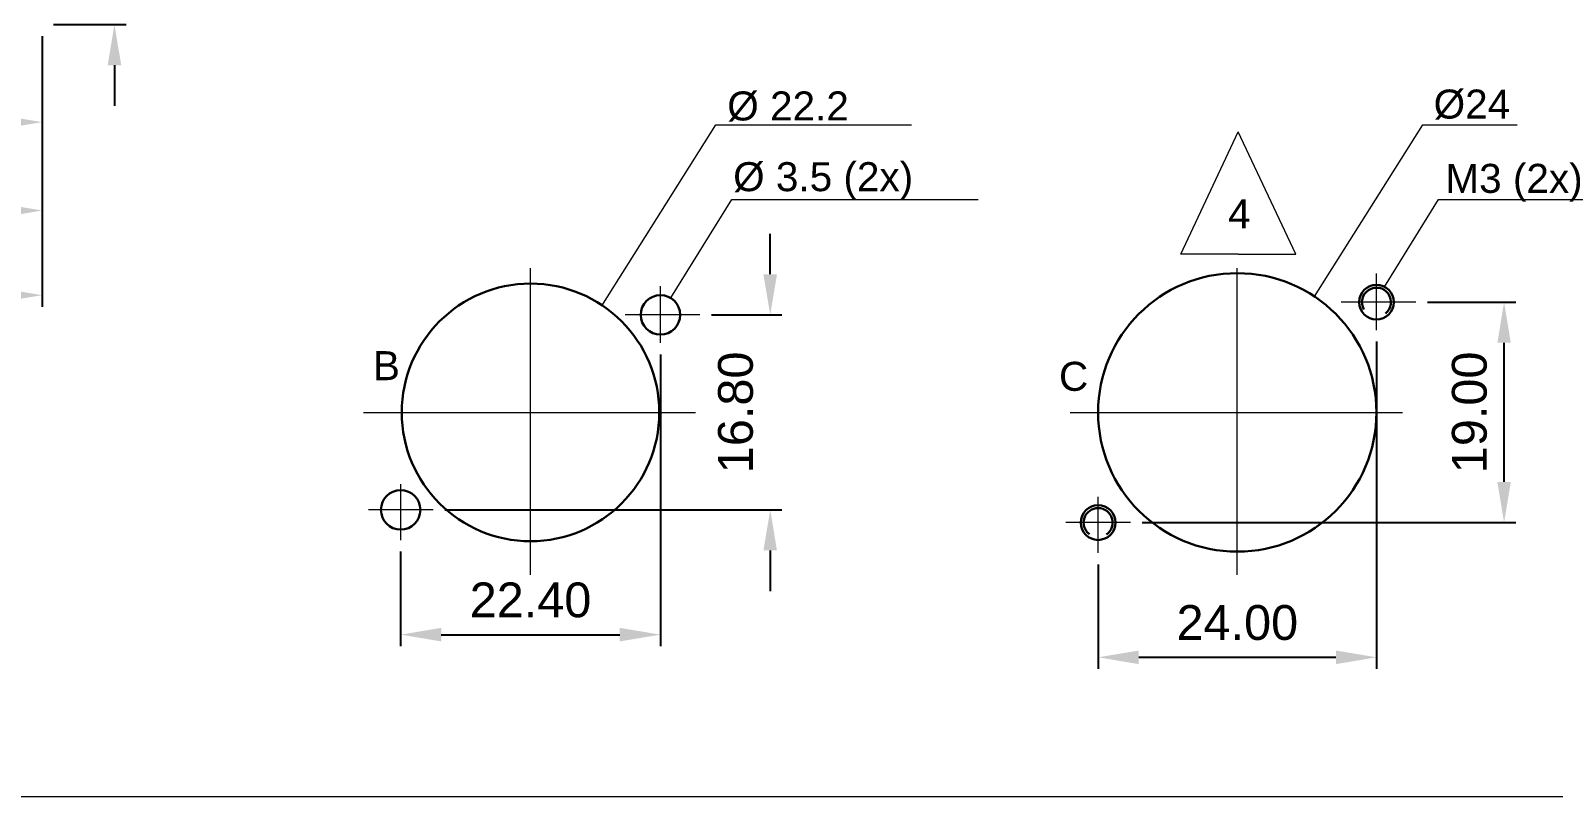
# Model space of a CAD drawing. Extents: x 20 to 965, y 10 to 705.
# Drawn here: x 158.1 to 289.4, y 10 to 76 of the extents above; entities that cross this region are included whole.
import ezdxf
from ezdxf.enums import TextEntityAlignment as Align

# ---------------------------------------------------------------- set-up
doc = ezdxf.new("R2010")
doc.units = 0
doc.header["$MEASUREMENT"] = 0
doc.layers.get('0').update_dxf_attribs({"linetype": 'CONTINUOUS'})
doc.layers.get('DEFPOINTS').update_dxf_attribs({"linetype": 'CONTINUOUS'})
for name, color, linetype, lineweight in [('DIM', 1, 'CONTINUOUS', 13), ('EMNE', 3, 'CONTINUOUS', 30), ('HOVED', 7, 'CONTINUOUS', 20)]:
    doc.layers.add(name, color=color, linetype=linetype, lineweight=lineweight)
doc.styles.get("Standard").update_dxf_attribs({"font": ''})
doc.styles.get('STANDARD').set_extended_font_data('Arial')
doc.dimstyles.get("Standard").update_dxf_attribs({"dimtxt": 0.18, "dimasz": 0.18, "dimexe": 0.18, "dimexo": 0.0625, "dimgap": 0.09, "dimtad": 0, "dimtih": 1, "dimtoh": 1, "dimdec": 4, "dimzin": 0, "dimdsep": 46, "dimtxsty": 'STANDARD', "dimcen": 0.09, "dimadec": 0, "dimazin": 0, "dimtfac": 1, "dimtdec": 4, "dimtofl": 0, "dimtmove": 0, "dimatfit": 3, "dimfxl": 1, "dimtolj": 1, "dimtzin": 0, "dimarcsym": 0})

# ---------------------------------------------------------------- blocks, each defined once
blk = doc.blocks.new('*D10')
at = {"color": 0, "linetype": 'ByBlock'}
for p, q in [((226.79, 48.11), (226.79, 22.95)), ((204.39, 31.11), (204.39, 22.95)), ((207.89, 23.95), (223.29, 23.95))]:
    blk.add_line(p, q, dxfattribs=at)
for points in [[(207.89, 24.54), (207.89, 23.37), (204.39, 23.95)], [(223.29, 24.54), (223.29, 23.37), (226.79, 23.95)]]:
    blk.add_solid(points, dxfattribs=at)
at = {"layer": 'DEFPOINTS', "color": 0, "linetype": 'ByBlock'}
for p in [(226.79, 49.11), (204.39, 32.11), (226.79, 23.95)]:
    blk.add_point(p, dxfattribs=at)
at = {"color": 0, "linetype": 'ByBlock'}
blk.add_text('22.40', height=3, dxfattribs=at).set_placement((215.59, 26.95), align=Align.MIDDLE_CENTER)
blk = doc.blocks.new('*D11')
at = {"color": 0, "linetype": 'ByBlock'}
for p, q in [((236.26, 55.01), (236.26, 58.51)), ((231.19, 51.51), (237.26, 51.51)), ((208.19, 34.71), (237.26, 34.71)), ((236.26, 31.21), (236.26, 27.71))]:
    blk.add_line(p, q, dxfattribs=at)
for points in [[(235.67, 55.01), (236.84, 55.01), (236.26, 51.51)], [(235.67, 31.21), (236.84, 31.21), (236.26, 34.71)]]:
    blk.add_solid(points, dxfattribs=at)
at = {"layer": 'DEFPOINTS', "color": 0, "linetype": 'ByBlock'}
for p in [(230.19, 51.51), (236.26, 51.51), (207.19, 34.71)]:
    blk.add_point(p, dxfattribs=at)
at = {"color": 0, "linetype": 'ByBlock'}
blk.add_text('16.80', height=3, rotation=90, dxfattribs=at).set_placement((233.26, 43.11), align=Align.MIDDLE_CENTER)
blk = doc.blocks.new('*D13')
at = {"color": 0, "linetype": 'ByBlock'}
for p, q in [((111.31, 94.03), (111.31, 97.53)), ((106.07, 90.53), (112.31, 90.53)), ((106.07, 76.53), (112.31, 76.53)), ((111.31, 73.03), (111.31, 69.53))]:
    blk.add_line(p, q, dxfattribs=at)
for points in [[(110.73, 94.03), (111.9, 94.03), (111.31, 90.53)], [(110.73, 73.03), (111.9, 73.03), (111.31, 76.53)]]:
    blk.add_solid(points, dxfattribs=at)
at = {"layer": 'DEFPOINTS', "color": 0, "linetype": 'ByBlock'}
for p in [(105.07, 90.53), (111.31, 90.53), (105.07, 76.53)]:
    blk.add_point(p, dxfattribs=at)
at = {"color": 0, "linetype": 'ByBlock'}
blk.add_text('14.00', height=3, rotation=90, dxfattribs=at).set_placement((108.31, 83.53), align=Align.MIDDLE_CENTER)
blk = doc.blocks.new('*D42')
at = {"color": 0, "linetype": 'ByBlock'}
for p, q in [((131.47, 75.53), (131.47, 59.51)), ((155.07, 75.53), (155.07, 59.51)), ((151.57, 60.51), (134.97, 60.51))]:
    blk.add_line(p, q, dxfattribs=at)
for points in [[(134.97, 61.09), (134.97, 59.92), (131.47, 60.51)], [(151.57, 61.09), (151.57, 59.92), (155.07, 60.51)]]:
    blk.add_solid(points, dxfattribs=at)
at = {"layer": 'DEFPOINTS', "color": 0, "linetype": 'ByBlock'}
for p in [(131.47, 76.53), (155.07, 76.53), (131.47, 60.51)]:
    blk.add_point(p, dxfattribs=at)
at = {"color": 0, "linetype": 'ByBlock'}
blk.add_text('23.60', height=3, dxfattribs=at).set_placement((143.27, 63.51), align=Align.MIDDLE_CENTER)
blk = doc.blocks.new('*D43')
at = {"color": 0, "linetype": 'ByBlock'}
for p, q in [((113.07, 75.53), (113.07, 52.21)), ((155.07, 75.53), (155.07, 52.21)), ((151.57, 53.21), (116.57, 53.21))]:
    blk.add_line(p, q, dxfattribs=at)
for points in [[(116.57, 53.8), (116.57, 52.63), (113.07, 53.21)], [(151.57, 53.8), (151.57, 52.63), (155.07, 53.21)]]:
    blk.add_solid(points, dxfattribs=at)
at = {"layer": 'DEFPOINTS', "color": 0, "linetype": 'ByBlock'}
for p in [(113.07, 76.53), (155.07, 76.53), (113.07, 53.21)]:
    blk.add_point(p, dxfattribs=at)
at = {"color": 0, "linetype": 'ByBlock'}
blk.add_text('42.00', height=3, dxfattribs=at).set_placement((134.07, 56.21), align=Align.MIDDLE_CENTER)
blk = doc.blocks.new('*D77')
at = {"color": 0, "linetype": 'ByBlock'}
for p, q in [((274.13, 49.21), (274.13, 21)), ((250.13, 30.01), (250.13, 21)), ((253.63, 22), (270.63, 22))]:
    blk.add_line(p, q, dxfattribs=at)
for points in [[(253.63, 22.58), (253.63, 21.41), (250.13, 22)], [(270.63, 22.58), (270.63, 21.41), (274.13, 22)]]:
    blk.add_solid(points, dxfattribs=at)
at = {"layer": 'DEFPOINTS', "color": 0, "linetype": 'ByBlock'}
for p in [(274.13, 50.21), (250.13, 31.01), (274.13, 22)]:
    blk.add_point(p, dxfattribs=at)
at = {"color": 0, "linetype": 'ByBlock'}
blk.add_text('24.00', height=3, dxfattribs=at).set_placement((262.13, 25), align=Align.MIDDLE_CENTER)
blk = doc.blocks.new('*D78')
at = {"color": 0, "linetype": 'ByBlock'}
for p, q in [((278.53, 52.61), (286.13, 52.61)), ((285.13, 37.11), (285.13, 49.11)), ((253.93, 33.61), (286.13, 33.61))]:
    blk.add_line(p, q, dxfattribs=at)
for points in [[(284.55, 49.11), (285.71, 49.11), (285.13, 52.61)], [(284.55, 37.11), (285.71, 37.11), (285.13, 33.61)]]:
    blk.add_solid(points, dxfattribs=at)
at = {"layer": 'DEFPOINTS', "color": 0, "linetype": 'ByBlock'}
for p in [(277.53, 52.61), (285.13, 52.61), (252.93, 33.61)]:
    blk.add_point(p, dxfattribs=at)
at = {"color": 0, "linetype": 'ByBlock'}
blk.add_text('19.00', height=3, rotation=90, dxfattribs=at).set_placement((282.13, 43.11), align=Align.MIDDLE_CENTER)

msp = doc.modelspace()

# ---------------------------------------------------------------- linework, layer by layer
at = {"color": 1, "linetype": 'ByBlock'}
msp.add_line((159.07412, 75.52671), (159.07412, 67.1287), dxfattribs=at)
at = {"layer": 'DIM'}
for p, q in [((207.33552, 52.29626), (217.177, 67.88083)), ((217.177, 67.88083), (234.03418, 67.88083)), ((257.25343, 56.75845), (262.21382, 67.2953)), ((267.17421, 56.75845), (262.21382, 67.2953)), ((268.77731, 53.09748), (278.11283, 67.88083)), ((278.11283, 67.88083), (286.25626, 67.88083)), ((213.27938, 52.97809), (218.54116, 61.4522)), ((218.54116, 61.4522), (239.78316, 61.4522)), ((274.8139, 53.94227), (279.47699, 61.4522)), ((279.47699, 61.4522), (295.81849, 61.4522)), ((262.21382, 56.75845), (257.25343, 56.75845)), ((262.21382, 56.75845), (267.17421, 56.75845)), ((201.19135, 29.1087), (201.19135, 55.53966)), ((262.12718, 29.1087), (262.12718, 55.53966)), ((212.39135, 49.1087), (212.39135, 53.98847)), ((274.12718, 50.2087), (274.12718, 55.08847)), ((277.52718, 52.6087), (271.09287, 52.6087)), ((215.79135, 51.5087), (209.35704, 51.5087)), ((186.79135, 43.1087), (215.42307, 43.1087)), ((247.72718, 43.1087), (276.3589, 43.1087)), ((189.99135, 32.1087), (189.99135, 36.9254)), ((250.12718, 31.0087), (250.12718, 35.8254)), ((192.79135, 34.7087), (187.20899, 34.7087)), ((252.92718, 33.6087), (247.34482, 33.6087))]:
    msp.add_line(p, q, dxfattribs=at)
at = {"layer": 'DIM', "color": 1, "linetype": 'ByBlock'}
msp.add_solid([(155.57412, 68.71204), (155.57412, 67.54537), (159.07412, 68.1287)], dxfattribs=at)
at = {"layer": 'EMNE'}
for centre, radius in [((201.19135, 43.1087), 11.1), ((262.12718, 43.1087), 12), ((274.12718, 52.6087), 1.5), ((212.39135, 51.5087), 1.7), ((189.99135, 34.7087), 1.7), ((250.12718, 33.6087), 1.5)]:
    msp.add_circle(centre, radius, dxfattribs=at)
for centre, start, end in [((274.12718, 52.6087), 309.0740422, 209.9930187), ((250.12718, 33.6087), 306.033382, 232.7965633)]:
    msp.add_arc(centre, 1.25, start, end, dxfattribs=at)
at = {"layer": 'HOVED'}
msp.add_line((20, 10), (965, 10), dxfattribs=at)

# ---------------------------------------------------------------- texts
at = {"layer": 'DIM'}
for s, p in [('Ø24', (279.05646, 68.43314)), ('Ø 22.2', (218.1514, 68.27045)), ('Ø 3.5 (2x)', (218.65682, 62.17552)), ('M3 (2x)', (280.06893, 62.02909)), ('4', (261.33212, 58.98232)), ('B', (187.60271, 45.88603)), ('C', (246.75109, 44.96805))]:
    msp.add_text(s, height=2.5, dxfattribs=at).set_placement(p)

# ---------------------------------------------------------------- dimensions: what is measured, and where the dimension line sits
for base, p1, p2, picture, middle, set_off in [((165.31326, 90.53), (159.07, 76.53), (159.07, 90.53), '*D13', (162.31326, 83.53), (54, 0)), ((221.85413, 51.5087), (192.79135, 34.7087), (215.79135, 51.5087), '*D11', (218.85413, 43.1087), (-14.40314, 0))]:
    dim = msp.add_linear_dim(base=base, p1=p1, p2=p2, angle=90, dimstyle='Standard', dxfattribs=at)
    dim.commit()
    dim.dimension.update_dxf_attribs({"geometry": picture, "text_midpoint": middle, "insert": set_off})
for base, p1, p2, picture, middle, set_off in [((117.07412, 53.21287), (159.07412, 76.52671), (117.07412, 76.52671), '*D43', (138.07412, 56.21287), (4, 0)), ((135.47412, 60.50506), (159.07412, 76.52671), (135.47412, 76.52671), '*D42', (147.27412, 63.50506), (4, 0)), ((212.39135, 23.95182), (189.99135, 32.1087), (212.39135, 49.1087), '*D10', (201.19135, 26.95182), (-14.40314, 0))]:
    dim = msp.add_linear_dim(base=base, p1=p1, p2=p2, dimstyle='Standard', dxfattribs=at)
    dim.commit()
    dim.dimension.update_dxf_attribs({"geometry": picture, "text_midpoint": middle, "insert": set_off})
dim = msp.add_linear_dim(base=(285.13129, 52.6087), p1=(252.92718, 33.6087), p2=(277.52718, 52.6087), angle=90, dimstyle='Standard', dxfattribs=at)
dim.commit()
dim.dimension.update_dxf_attribs({"geometry": '*D78', "text_midpoint": (282.13129, 43.1087)})
dim = msp.add_linear_dim(base=(274.12718, 21.99532), p1=(250.12718, 31.0087), p2=(274.12718, 50.2087), dimstyle='Standard', dxfattribs=at)
dim.commit()
dim.dimension.update_dxf_attribs({"geometry": '*D77', "text_midpoint": (262.12718, 24.99532)})

doc.saveas('drawing.dxf')
